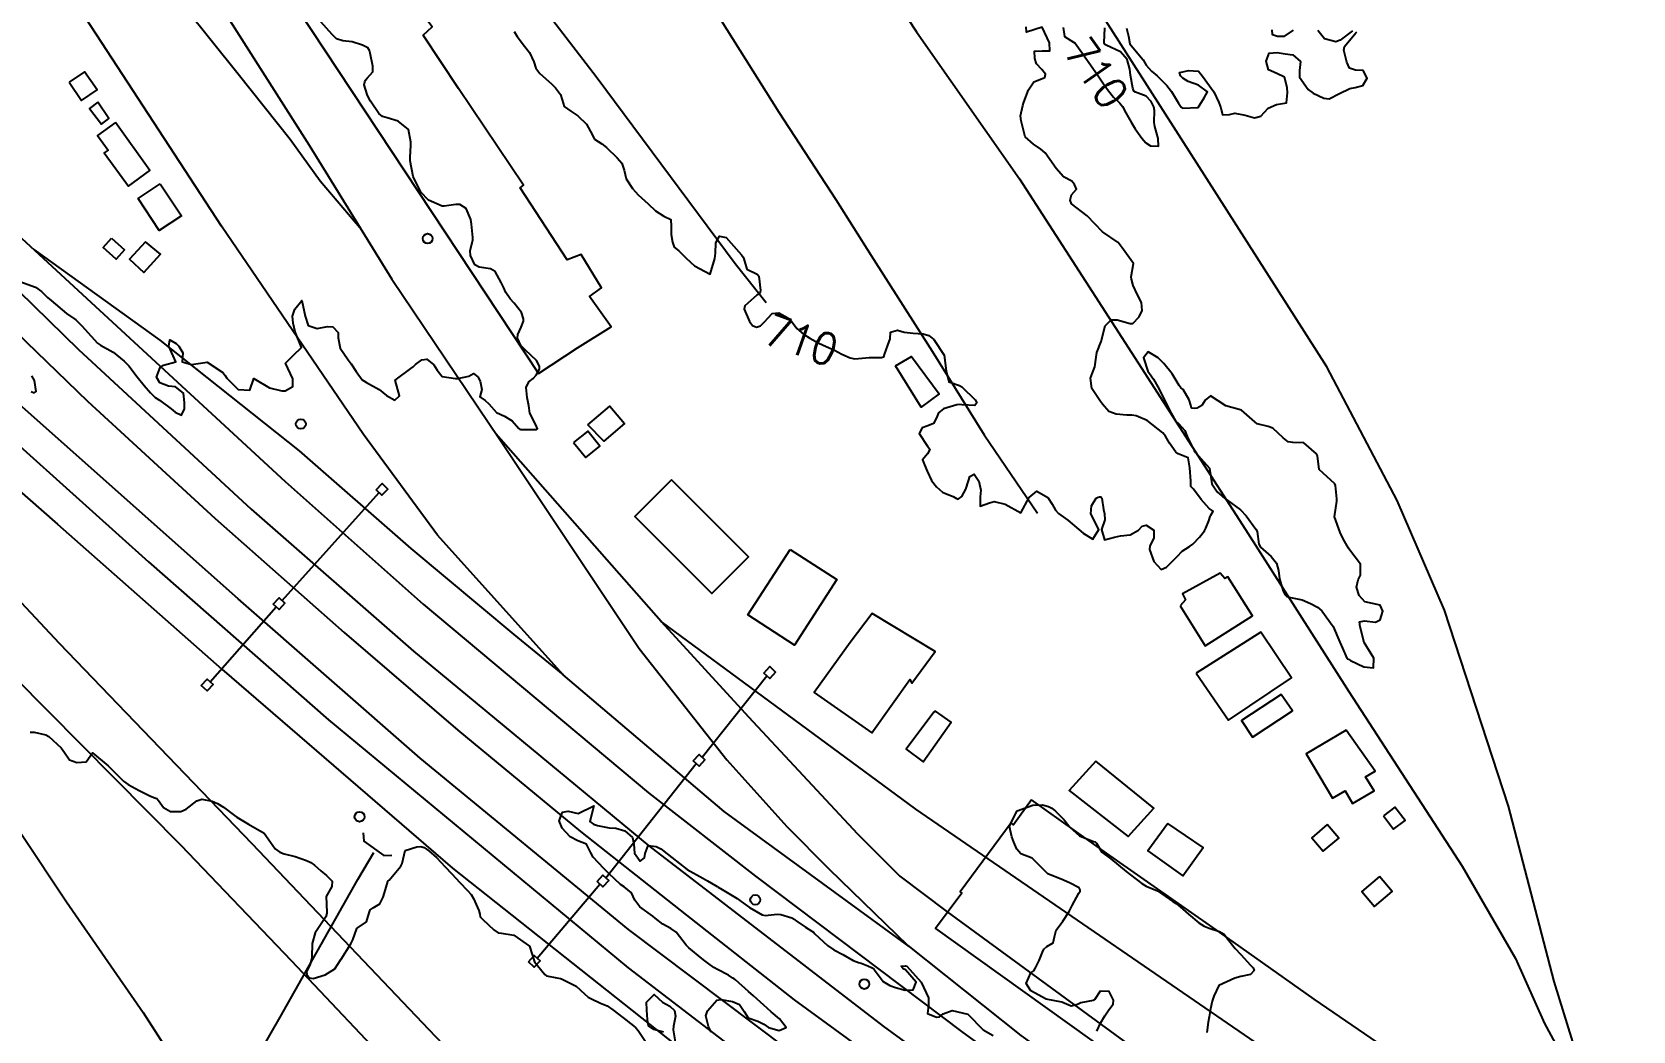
# Model space of a CAD drawing. Header units: metres. Extents: x 307586 to 320046, y 7427249 to 7434250.
# Drawn here: x 308590 to 308794.2, y 7433045.7 to 7433173.2 of the extents above; entities that cross this region are included whole.
import ezdxf
from ezdxf.enums import TextEntityAlignment as Align

# ---------------------------------------------------------------- set-up
doc = ezdxf.new("R2010")
doc.units = ezdxf.units.M
doc.header["$MEASUREMENT"] = 0
for name, color, linetype in [('Cotas', 45, 'Continuous'), ('Curvas de Nivel 1m', 11, 'Continuous'), ('Curvas de Nivel 5m', 15, 'Continuous'), ('Edificações', 30, 'Continuous'), ('Estações', 252, 'Continuous'), ('Hidrografia', 140, 'Continuous'), ('Linha Férrea', 20, 'Continuous'), ('Pontes_Viadutos_Tubos', 190, 'Continuous'), ('Portico', 45, 'Continuous'), ('Postes', 20, 'Continuous')]:
    doc.layers.add(name, color=color, linetype=linetype)
doc.styles.add('Style-STANDARD', font='STANDARD.shx')

msp = doc.modelspace()

# ---------------------------------------------------------------- linework, layer by layer
at = {"layer": 'Curvas de Nivel 1m', "elevation": 711, "flags": 128}
for points in [[(308589.81, 7433083.86), (308590.32, 7433083.84), (308591.81, 7433083.53), (308592.2, 7433083.3), (308593.78, 7433081.87), (308594.19, 7433081.27), (308594.83, 7433080.33), (308595.76, 7433079.98), (308596.95, 7433080.05), (308597.77, 7433081.23), (308599.76, 7433079.56), (308599.93, 7433079.38), (308600.1, 7433079.2), (308601.73, 7433077.62), (308602.31, 7433077.17), (308603.72, 7433076.39), (308605.16, 7433075.69), (308605.71, 7433075.49), (308605.96, 7433075.39), (308606.18, 7433075.13), (308606.8, 7433074.23), (308607.69, 7433073.75), (308609.03, 7433073.75), (308609.69, 7433074.04), (308611.07, 7433075.07), (308611.71, 7433075.31), (308613, 7433075.05), (308613.7, 7433074.76), (308614.45, 7433074.28), (308615.69, 7433073.35), (308615.88, 7433073.21), (308616.17, 7433073.01), (308617.67, 7433072.12), (308619.65, 7433070.97), (308620.48, 7433069.8), (308621.07, 7433068.95), (308621.63, 7433068.53), (308622.21, 7433068.34), (308623.62, 7433067.97), (308625.06, 7433067.46), (308625.61, 7433067.24), (308626.09, 7433066.89), (308626.86, 7433066.14), (308627.59, 7433065.58), (308628.31, 7433064.86), (308628.3, 7433064.14), (308627.56, 7433062.87), (308627.65, 7433060.87), (308627.65, 7433060.75), (308627.53, 7433060.29), (308626.57, 7433058.88), (308626.14, 7433058.26), (308625.78, 7433056.9), (308625.72, 7433055.15), (308625.7, 7433054.9), (308625.46, 7433054.13), (308625.04, 7433053.31), (308625.09, 7433052.9), (308625.44, 7433052.51), (308625.9, 7433052.42), (308627.44, 7433052.87), (308628.65, 7433053.66), (308629.43, 7433054.85), (308629.44, 7433054.87), (308629.46, 7433054.91), (308630.69, 7433056.83), (308630.97, 7433057.35), (308631.49, 7433058.82), (308631.51, 7433058.85), (308632.69, 7433059.64), (308633.03, 7433060.81), (308633.17, 7433061.17), (308633.54, 7433061.44), (308634.41, 7433061.93), (308634.81, 7433062.79), (308635.01, 7433063.35), (308635.42, 7433064.78), (308635.48, 7433064.89), (308635.58, 7433064.98), (308637.08, 7433066.76), (308637.26, 7433067.1), (308637.63, 7433068.75), (308639.13, 7433069.24), (308639.64, 7433069.27), (308640.05, 7433069.13), (308640.65, 7433068.71), (308641.62, 7433067.88), (308642.72, 7433066.69), (308643.59, 7433065.76), (308644.61, 7433064.67), (308645.57, 7433063.63), (308646.06, 7433063.15), (308646.35, 7433062.65), (308647.05, 7433061.12), (308647.18, 7433060.64), (308647.2, 7433060.3), (308647.53, 7433059.93), (308648.93, 7433058.62), (308649.51, 7433058.24), (308649.91, 7433058.2), (308651.5, 7433057.96), (308653.48, 7433056.56), (308654.15, 7433054.55), (308655.45, 7433052.92), (308655.67, 7433052.76), (308656.99, 7433052.52), (308657.44, 7433052.41), (308657.57, 7433052.38), (308659.43, 7433051.45), (308660.53, 7433050.47), (308661, 7433050.05), (308661.41, 7433049.82), (308662.57, 7433049.28), (308663.4, 7433048.92), (308664.11, 7433048.43), (308665.38, 7433047.44), (308666.77, 7433046.4), (308667.08, 7433046.12), (308667.36, 7433045.81), (308668.28, 7433044.38)], [(308676.65, 7433045.57), (308676.33, 7433046.29), (308675.99, 7433047.68), (308676.18, 7433048.29), (308677.41, 7433049.64), (308677.91, 7433049.76), (308679.41, 7433049.51), (308680.28, 7433049.12), (308680.89, 7433048.23), (308681.38, 7433047.39), (308682.63, 7433046.96), (308683.37, 7433046.59), (308683.98, 7433046.19), (308685.36, 7433045.8), (308686.22, 7433046.17), (308685.38, 7433047.27), (308684.32, 7433048.19), (308683.4, 7433049.04), (308682.06, 7433050.21), (308681.42, 7433050.76), (308679.77, 7433052.25), (308679.59, 7433052.39), (308679.45, 7433052.48), (308678.86, 7433052.85), (308677.46, 7433053.56), (308677, 7433053.82), (308676.39, 7433054.29), (308675.86, 7433054.68), (308675.47, 7433054.98), (308673.8, 7433056.32), (308673.49, 7433056.66), (308672.19, 7433058.33), (308671.52, 7433058.79), (308670.52, 7433059.35), (308669.53, 7433060.14), (308669.24, 7433060.37), (308667.55, 7433061.57), (308666.92, 7433062.4), (308666.51, 7433063.34), (308665.58, 7433064.13), (308665.12, 7433064.42), (308663.6, 7433065.8), (308662.97, 7433066.45), (308661.62, 7433067.91), (308661.31, 7433068.46), (308660.75, 7433069.58), (308659.65, 7433070), (308658.7, 7433070.5), (308657.67, 7433071.59), (308657.29, 7433072.52), (308657.69, 7433073.63), (308658.42, 7433073.77), (308659.69, 7433073.49), (308661.7, 7433074.46), (308661.18, 7433072.47), (308661.68, 7433072.13), (308662.17, 7433071.96), (308663.67, 7433071.63), (308664.5, 7433071.6), (308665.67, 7433071.25), (308666.63, 7433070.41), (308666.81, 7433069.57), (308666.88, 7433068.4), (308667.62, 7433067.39), (308668.18, 7433067.83), (308668.25, 7433068.38), (308668.63, 7433069.39), (308669.64, 7433069.26), (308670.24, 7433068.96), (308671.04, 7433068.35), (308671.63, 7433067.85), (308673.6, 7433066.32), (308675.59, 7433065.24), (308676.18, 7433064.88), (308677.2, 7433064.28), (308677.45, 7433064.14), (308677.58, 7433064.08), (308678.05, 7433063.79), (308679.57, 7433062.9), (308679.98, 7433062.65), (308680.5, 7433062.24), (308681.55, 7433061.47), (308683.18, 7433060.56), (308683.54, 7433060.48), (308685.08, 7433060.64), (308685.54, 7433060.58), (308686.94, 7433060.16), (308687.32, 7433059.95), (308687.53, 7433059.76), (308688.69, 7433058.97), (308689.52, 7433058.48), (308689.72, 7433058.33), (308689.91, 7433058.12), (308691.49, 7433056.64), (308692.33, 7433056.09), (308693.48, 7433055.48), (308694.8, 7433054.74), (308695.47, 7433054.46), (308695.78, 7433054.36), (308696.67, 7433054.04), (308697.22, 7433053.8), (308697.46, 7433053.58), (308698.62, 7433052.02), (308699.44, 7433051.52), (308700.17, 7433051.27), (308701.43, 7433050.95), (308702.43, 7433050.97), (308702.81, 7433051.97), (308701.46, 7433053.51), (308701.15, 7433053.67), (308700.91, 7433053.99), (308701.46, 7433054.06), (308701.61, 7433053.98), (308703.44, 7433051.96), (308704.39, 7433049.95), (308704.38, 7433048.98), (308704.25, 7433047.95), (308705.39, 7433047.49), (308705.8, 7433047.52), (308706.25, 7433047.93), (308707.4, 7433048.33), (308709.39, 7433047.89), (308711.36, 7433045.87), (308712.63, 7433045.13)], [(308725.88, 7433045.69), (308726.34, 7433046.72), (308726.87, 7433047.68), (308727.4, 7433048.44), (308727.94, 7433049.13), (308727.97, 7433049.66), (308727.43, 7433050.76), (308726.29, 7433050.82), (308725.56, 7433049.7), (308725.41, 7433049.63), (308723.82, 7433049.31), (308723.41, 7433049.11), (308722.57, 7433048.9), (308721.41, 7433049.42), (308719.41, 7433049.77), (308717.43, 7433050.85), (308716.84, 7433051.8), (308717.46, 7433053.14), (308717.84, 7433053.41), (308718.02, 7433053.78), (308718.52, 7433054.73), (308718.92, 7433055.78), (308719.08, 7433056.18), (308719.49, 7433056.51), (308720.3, 7433056.96), (308720.44, 7433057.76), (308720.67, 7433058.61), (308721.53, 7433059.75), (308722.32, 7433060.97), (308722.7, 7433061.73), (308723.58, 7433063.31), (308723.74, 7433063.56), (308723.73, 7433063.72), (308723.59, 7433063.97), (308722.45, 7433064.59), (308721.59, 7433064.95), (308719.6, 7433065.77), (308717.63, 7433067.79), (308716.17, 7433068.35), (308715.64, 7433068.94), (308715.29, 7433069.82), (308715, 7433070.49), (308714.71, 7433071.83), (308715.02, 7433072.5), (308715.7, 7433073.82), (308717.71, 7433074.53), (308718.91, 7433074.58), (308719.71, 7433074.37), (308720.1, 7433074.16), (308720.57, 7433073.76), (308721.15, 7433073.2), (308721.69, 7433072.65), (308722.43, 7433071.73), (308723.67, 7433070.63), (308725.43, 7433069.92), (308725.66, 7433069.84), (308725.83, 7433069.7), (308726.51, 7433068.56), (308727.63, 7433067.67), (308729.61, 7433066.07), (308730.16, 7433065.64), (308731.59, 7433064.56), (308732.17, 7433064.2), (308733.58, 7433063.6), (308735.57, 7433062.26), (308735.99, 7433061.99), (308736.48, 7433061.57), (308737.55, 7433060.62), (308738.89, 7433059.54), (308739.53, 7433059.11), (308740.2, 7433058.85), (308741.52, 7433058.4), (308742.1, 7433058.09), (308742.54, 7433057.49), (308743.49, 7433056.25), (308744.23, 7433055.47), (308745.47, 7433054.13), (308745.81, 7433053.8), (308745.93, 7433053.45), (308745.46, 7433052.94), (308744.24, 7433052.68), (308743.45, 7433052.47), (308741.44, 7433051.51), (308740.79, 7433050.15), (308740.59, 7433049.52), (308740.37, 7433048.56), (308740.17, 7433047.52), (308740.06, 7433046.84), (308739.9, 7433045.52)], [(308670.59, 7433045.58), (308669.36, 7433045.92), (308668.67, 7433046.38), (308668.55, 7433047.2), (308668.45, 7433048.38), (308668.4, 7433049.39), (308669.41, 7433050.37), (308670.46, 7433049.41), (308671.4, 7433048.88), (308672, 7433048.33), (308672.1, 7433047.62), (308671.88, 7433046.33), (308671.83, 7433045.86), (308672.09, 7433044.33)]]:
    msp.add_lwpolyline(points, dxfattribs=at)
at = {"layer": 'Curvas de Nivel 5m', "elevation": 710, "flags": 128}
for points in [[(308588.49, 7433141.35), (308590.49, 7433140.63), (308591.25, 7433140.09), (308592.03, 7433139.31), (308592.47, 7433138.93), (308594.44, 7433137.28), (308595.61, 7433136.44), (308596.43, 7433135.65), (308596.79, 7433135.25), (308598.41, 7433133.5), (308598.78, 7433133.23), (308600.39, 7433132.32), (308601.78, 7433131.19), (308602.09, 7433130.9), (308602.37, 7433130.59), (308603.47, 7433129.17), (308604.34, 7433128.1), (308605.15, 7433127.15), (308605.74, 7433126.57), (308606.31, 7433126.19), (308607.78, 7433125.12), (308608.3, 7433124.69), (308609.1, 7433124.3), (308609.48, 7433125.1), (308609.48, 7433125.93), (308609.35, 7433127.1), (308608.33, 7433127.91), (308607.47, 7433127.98), (308606.34, 7433128.44), (308605.93, 7433129.14), (308606.37, 7433130.39), (308606.8, 7433130.69), (308608.37, 7433131.11), (308607.5, 7433133.12), (308607.64, 7433133.89), (308608.41, 7433133.43), (308608.76, 7433133.11), (308609.26, 7433132.24), (308609.2, 7433131.1), (308610.37, 7433130.75), (308612.37, 7433131.06), (308614.36, 7433129.73), (308614.68, 7433129.36), (308614.89, 7433129.03), (308616.33, 7433127.58), (308617.83, 7433127.5), (308618.35, 7433128.99), (308620.34, 7433127.79), (308621.9, 7433127.38), (308622.33, 7433127.39), (308623.3, 7433127.97), (308623.29, 7433128.93), (308622.37, 7433130.94), (308623.39, 7433131.93), (308624.4, 7433132.92), (308623.59, 7433134.93), (308623.33, 7433136.03), (308623.28, 7433136.93), (308623.56, 7433137.83), (308624.47, 7433138.92), (308624.89, 7433136.91), (308625.27, 7433135.74), (308626.43, 7433135.36), (308627.71, 7433135.6), (308628.43, 7433135.57), (308629.11, 7433134.86), (308629.11, 7433134.17), (308629.33, 7433132.86), (308630.38, 7433131.35), (308630.76, 7433130.84), (308631.39, 7433129.86), (308632.17, 7433128.82), (308632.35, 7433128.66), (308632.71, 7433128.45), (308634.33, 7433127.55), (308635.26, 7433126.79), (308636.32, 7433126.21), (308636.9, 7433126.77), (308636.35, 7433128.78), (308638.37, 7433130.25), (308638.64, 7433130.48), (308638.94, 7433130.74), (308639.78, 7433131.34), (308640.38, 7433131.42), (308641.28, 7433130.72), (308641.7, 7433130.04), (308642.36, 7433129.24), (308644.04, 7433128.99), (308644.36, 7433128.98), (308645.74, 7433129.29), (308646.36, 7433129.61), (308646.89, 7433129.18), (308647.21, 7433128.65), (308647.42, 7433127.56), (308647.14, 7433126.65), (308647.84, 7433126.16), (308648.31, 7433125.73), (308649.3, 7433124.62), (308650.3, 7433124.15), (308651.29, 7433123.59), (308652.12, 7433122.58), (308652.28, 7433122.5), (308652.38, 7433122.48), (308654.28, 7433122.46), (308654.37, 7433122.47), (308654.52, 7433122.56), (308654.29, 7433123.05), (308653.55, 7433124.57), (308653.4, 7433125.48), (308653.19, 7433126.57), (308653.08, 7433127.84), (308653.43, 7433128.57), (308653.95, 7433128.97), (308654.36, 7433129.39), (308654.76, 7433130.17), (308654.79, 7433130.56), (308654.38, 7433131.25), (308652.97, 7433132.57), (308652.41, 7433133.19), (308651.95, 7433134.12), (308652.02, 7433134.59), (308652.43, 7433135.51), (308652.74, 7433136.28), (308652.72, 7433136.58), (308652.46, 7433137.39), (308651.55, 7433138.59), (308651.02, 7433139.14), (308650.49, 7433139.94), (308650.16, 7433140.61), (308649.9, 7433141.22), (308649.11, 7433142.62), (308648.53, 7433142.97), (308647.06, 7433143.18), (308646.53, 7433143.49), (308645.96, 7433144.67), (308645.94, 7433145.27), (308646.25, 7433146.66), (308646.26, 7433146.97), (308646.08, 7433148.67), (308646, 7433149.27), (308645.42, 7433150.67), (308644.62, 7433151.16), (308644.11, 7433151.19), (308642.62, 7433150.95), (308642.34, 7433150.98), (308640.63, 7433151.74), (308639.63, 7433152.74), (308638.66, 7433154.75), (308638.28, 7433156.75), (308638.28, 7433157.16), (308638.35, 7433158.75), (308638.36, 7433159.11), (308638.08, 7433160.76), (308636.75, 7433161.81), (308635.32, 7433162.22), (308634.76, 7433162.4), (308634.28, 7433162.8), (308633.22, 7433164.37), (308632.97, 7433164.82), (308632.79, 7433165.22), (308632.42, 7433166.45), (308632.5, 7433166.82), (308632.59, 7433167.04), (308632.81, 7433167.29), (308633.52, 7433168.12), (308633.52, 7433168.81), (308633.18, 7433170.49), (308633.1, 7433170.82), (308632.86, 7433171.17), (308632.19, 7433171.5), (308630.87, 7433171.91), (308629.68, 7433172.05), (308628.87, 7433172.31), (308628.31, 7433172.88), (308626.9, 7433174.49)], [(308651.55, 7433173.26), (308651.92, 7433172.59), (308652.87, 7433171.39), (308653.51, 7433170.57), (308654.05, 7433169.36), (308654.32, 7433168.57), (308654.82, 7433167.9), (308656.3, 7433166.55), (308656.8, 7433166.06), (308657.45, 7433165.19), (308657.65, 7433164.53), (308657.93, 7433163.68), (308658.77, 7433163.08), (308659.66, 7433162.5), (308660.75, 7433161.42), (308661.26, 7433160.48), (308661.77, 7433159.52), (308662.72, 7433158.9), (308663.33, 7433158.45), (308664.69, 7433157.11), (308665.27, 7433156.43), (308665.55, 7433155.56), (308665.83, 7433154.43), (308666.65, 7433153.21), (308667.02, 7433152.79), (308667.34, 7433152.41), (308668.63, 7433151.24), (308669.57, 7433150.38), (308670.61, 7433149.68), (308671.51, 7433149.27), (308671.55, 7433148.36), (308671.58, 7433147.35), (308671.74, 7433146.35), (308671.95, 7433145.74), (308672.55, 7433145.25), (308673.47, 7433144.33), (308674.53, 7433143.35), (308676.52, 7433142.3), (308677.12, 7433144.29), (308677.22, 7433144.96), (308677.28, 7433146.29), (308677.72, 7433147.14), (308678.57, 7433146.95), (308679.22, 7433146.26), (308680.55, 7433144.74), (308680.76, 7433144.47), (308680.82, 7433144.25), (308681.21, 7433142.92), (308682.52, 7433142.28), (308682.6, 7433142.22), (308682.73, 7433142.01), (308682.95, 7433140.22), (308682.88, 7433139.82), (308682.49, 7433139.62), (308680.97, 7433138.24), (308680.87, 7433137.84), (308681.54, 7433136.23), (308681.93, 7433135.72), (308682.44, 7433135.52), (308682.94, 7433135.71), (308683.49, 7433136.21), (308683.95, 7433136.71), (308684.46, 7433137.28), (308685.28, 7433137.37), (308686.45, 7433136.73), (308687.02, 7433136.17), (308687.61, 7433135.34), (308688.43, 7433134.63), (308689.24, 7433134.14), (308690.42, 7433133.47), (308691.35, 7433133.05), (308692.41, 7433132.58), (308693.32, 7433132.09), (308694.4, 7433131.59), (308694.99, 7433131.48), (308696.4, 7433131.61), (308696.8, 7433131.65), (308698.4, 7433131.66), (308698.7, 7433131.72), (308698.78, 7433132.03), (308699.21, 7433133.22), (308699.49, 7433134.02), (308699.56, 7433134.89), (308700.43, 7433135.12), (308701.3, 7433134.87), (308702.43, 7433134.74), (308703.73, 7433134.67), (308704.43, 7433134.47), (308705.08, 7433133.95), (308706.4, 7433131.94), (308706.66, 7433129.94), (308706.97, 7433128.55), (308708.35, 7433128.08), (308708.62, 7433127.91), (308710.33, 7433126.27), (308710.55, 7433125.89), (308710.32, 7433125.51), (308708.62, 7433125.61), (308708.32, 7433125.64), (308708.02, 7433125.61), (308706.31, 7433125.1), (308705.68, 7433124.58), (308705.41, 7433123.95), (308705.01, 7433123.24), (308704.29, 7433122.92), (308703.59, 7433122.66), (308703.19, 7433121.97), (308704.26, 7433120.36), (308704.55, 7433119.96), (308704.48, 7433119.73), (308704.25, 7433119.35), (308703.63, 7433118.58), (308703.89, 7433117.96), (308704.22, 7433117.16), (308704.76, 7433115.95), (308705.39, 7433115.15), (308706.19, 7433114.47), (308706.54, 7433114.29), (308707.54, 7433113.92), (308707.94, 7433113.67), (308708.18, 7433113.58), (308708.66, 7433113.91), (308709.13, 7433114.84), (308709.48, 7433115.9), (308709.65, 7433116.46), (308710.22, 7433116.76), (308710.82, 7433115.88), (308711.05, 7433114.73), (308710.97, 7433113.88), (308710.97, 7433112.68), (308712.18, 7433113.13), (308712.76, 7433113.27), (308714.17, 7433112.94), (308716.16, 7433111.82), (308717.24, 7433113.8), (308718.19, 7433114.59), (308719.6, 7433113.78), (308720.17, 7433112.94), (308720.58, 7433112.18), (308720.98, 7433111.76), (308722.15, 7433110.91), (308723.58, 7433109.73), (308724.13, 7433109.24), (308725.34, 7433108.49), (308726.13, 7433109.7), (308725.08, 7433111.71), (308725.17, 7433112.71), (308725.78, 7433113.7), (308726.05, 7433113.83), (308726.18, 7433113.86), (308726.36, 7433113.88), (308726.48, 7433113.7), (308726.72, 7433112.25), (308726.84, 7433111.69), (308726.88, 7433110.96), (308726.47, 7433109.69), (308726.82, 7433108.39), (308728.12, 7433108.74), (308728.9, 7433108.89), (308730.13, 7433109.03), (308731.18, 7433109.63), (308731.64, 7433110.13), (308732.14, 7433110.27), (308733.11, 7433109.61), (308733.12, 7433108.61), (308732.61, 7433107.61), (308732.58, 7433107.14), (308733.11, 7433105.61), (308734.07, 7433104.59), (308734.76, 7433104.91), (308735.43, 7433105.59), (308735.76, 7433105.91), (308736.09, 7433106.28), (308736.74, 7433106.94), (308737.68, 7433107.56), (308738.12, 7433107.84), (308738.95, 7433108.72), (308739.6, 7433109.54), (308739.78, 7433109.89), (308740.15, 7433110.83), (308740.33, 7433111.36), (308740.42, 7433111.53), (308740.71, 7433112.06), (308740.17, 7433112.37), (308739.16, 7433113.54), (308738.2, 7433114.84), (308737.83, 7433115.19), (308737.87, 7433115.55), (308737.87, 7433115.89), (308737.72, 7433117.56), (308737.52, 7433118.84), (308736.25, 7433119.37), (308735.92, 7433119.58), (308735.13, 7433120.73), (308734.64, 7433121.6), (308734.29, 7433122.05), (308732.3, 7433123.62), (308730.89, 7433124.23), (308730.31, 7433124.29), (308729.67, 7433124.29), (308728.31, 7433124.42), (308727.4, 7433124.77), (308726.58, 7433125.7), (308726.33, 7433126.02), (308725.23, 7433127.71), (308725.06, 7433129.02), (308725.32, 7433129.71), (308725.62, 7433130.47), (308725.77, 7433131.71), (308725.84, 7433132.28), (308726.42, 7433133.7), (308726.92, 7433135.69), (308727.67, 7433136.47), (308728.45, 7433136.46), (308730.13, 7433135.97), (308730.45, 7433136), (308731.26, 7433136.84), (308731.64, 7433137.63), (308731.54, 7433138.69), (308731.03, 7433139.64), (308730.51, 7433140.82), (308730.28, 7433141.65), (308730.24, 7433141.94), (308730.54, 7433143.65), (308729.1, 7433145.66), (308728.57, 7433146.34), (308726.59, 7433147.7), (308724.61, 7433149.72), (308722.64, 7433151.24), (308722.44, 7433151.74), (308722.65, 7433152.39), (308723.27, 7433153.12), (308723.01, 7433153.74), (308722.67, 7433154.13), (308721.61, 7433154.69), (308720.68, 7433155.77), (308719.25, 7433157.78), (308718.72, 7433158.24), (308717.8, 7433158.88), (308716.73, 7433159.82), (308716.19, 7433161.83), (308716.13, 7433162.47), (308716.41, 7433163.82), (308716.5, 7433164.11), (308716.79, 7433164.91), (308717.14, 7433165.81), (308717.81, 7433166.82), (308718.82, 7433167.22), (308719.23, 7433167.38), (308719.32, 7433167.79), (308718.84, 7433168.39), (308718.15, 7433169.1), (308717.95, 7433169.8), (308717.93, 7433170.74), (308718.87, 7433170.79), (308719.87, 7433170.78), (308719.81, 7433171.78), (308718.9, 7433173.79), (308716.9, 7433173.15), (308716.83, 7433173.82)], [(308721.57, 7433173.76), (308721.73, 7433172.59), (308722.88, 7433171.9), (308723.11, 7433171.74), (308723.73, 7433170.87), (308724.54, 7433169.72), (308724.85, 7433169.31), (308725.93, 7433167.71), (308726.81, 7433166.43), (308727.36, 7433165.69), (308727.98, 7433164.87), (308728.79, 7433164.09), (308729.14, 7433163.67), (308729.55, 7433162.88), (308730.22, 7433161.66), (308730.75, 7433160.81), (308731.59, 7433159.64), (308732.13, 7433159.03), (308732.72, 7433158.66), (308733.71, 7433158.63), (308733.7, 7433159.61), (308733.24, 7433161.13), (308733.18, 7433161.62), (308733.22, 7433163.17), (308733.11, 7433163.62), (308732.79, 7433164.32), (308732.16, 7433164.99), (308730.8, 7433165.5), (308730.59, 7433165.65), (308730.44, 7433166.02), (308730.16, 7433167.66), (308730.06, 7433168.44), (308729.71, 7433169.66), (308728.87, 7433170.67), (308727.07, 7433171.5), (308726.88, 7433171.6), (308726.79, 7433171.7), (308726.78, 7433171.81), (308726.9, 7433173.7)], [(308729.63, 7433173.66), (308729.92, 7433172.63), (308730.06, 7433171.66), (308730.87, 7433170.7), (308731.79, 7433169.64), (308732.17, 7433168.95), (308732.84, 7433168.19), (308733.54, 7433167.61), (308734.81, 7433166.34), (308735.38, 7433165.59), (308736.29, 7433164.09), (308736.61, 7433163.58), (308736.78, 7433163.47), (308738.78, 7433163.55), (308739.55, 7433164.79), (308739.97, 7433165.54), (308738.82, 7433166.39), (308737.52, 7433166.87), (308736.83, 7433167.31), (308736.54, 7433167.58), (308736.42, 7433168), (308736.84, 7433168.12), (308737.57, 7433168.29), (308738.84, 7433168.18), (308739.33, 7433167.55), (308740.8, 7433165.53), (308741.44, 7433164.17), (308741.67, 7433163.52), (308741.88, 7433162.62), (308742.77, 7433162.67), (308743.46, 7433162.81), (308744.77, 7433162.58), (308745.99, 7433162.24), (308746.77, 7433162.46), (308747.7, 7433163.45), (308748.79, 7433163.93), (308750.07, 7433164.14), (308750.18, 7433165.42), (308750.15, 7433166.08), (308749.8, 7433167.42), (308748.84, 7433167.89), (308747.76, 7433168.36), (308747.46, 7433169.45), (308747.85, 7433170.47), (308748.87, 7433170.57), (308749.87, 7433170.41), (308750.87, 7433170.28), (308751.85, 7433169.4), (308751.73, 7433168.29), (308751.7, 7433167.4), (308752.81, 7433165.85), (308753.47, 7433165.37), (308754.8, 7433164.73), (308755.51, 7433164.64), (308756.8, 7433165.34), (308758.14, 7433165.99), (308758.82, 7433166.12), (308759.78, 7433166.34), (308760.33, 7433167.3), (308759.83, 7433168.29), (308758.84, 7433168.32), (308758.08, 7433168.55), (308757.75, 7433169.33), (308757.36, 7433170.85), (308757.44, 7433171.33), (308758.9, 7433173.08), (308759.02, 7433173.19)], [(308750.9, 7433173.41), (308749.72, 7433172.6), (308748.89, 7433172.6), (308748.28, 7433172.82), (308748.23, 7433173.44)], [(308758.46, 7433173.32), (308756.89, 7433172.14), (308756.33, 7433171.91), (308754.89, 7433172.32), (308754.07, 7433173.37)], [(308589.94, 7433127.33), (308590.32, 7433127.16), (308590.57, 7433127.33), (308590.34, 7433128.71), (308590, 7433129.33)]]:
    msp.add_lwpolyline(points, dxfattribs=at)
msp.add_lwpolyline([(308756.3, 7433115.34), (308756.21, 7433115.55), (308754.23, 7433117.36), (308754, 7433119.11), (308753.89, 7433119.37), (308752.27, 7433120.76), (308750.86, 7433120.82), (308750.28, 7433120.91), (308749.64, 7433121.42), (308748.29, 7433122.63), (308747.73, 7433122.87), (308746.3, 7433123.21), (308746.01, 7433123.46), (308744.32, 7433124.95), (308742.32, 7433125.5), (308740.34, 7433126.78), (308739.67, 7433126.2), (308739.25, 7433125.54), (308738.66, 7433125.21), (308738.32, 7433125.15), (308737.94, 7433125.17), (308737.84, 7433125.56), (308737.62, 7433126.27), (308736.89, 7433127.57), (308736.57, 7433127.79), (308736.36, 7433128.08), (308735.47, 7433129.59), (308734.39, 7433130.87), (308733.69, 7433131.61), (308732.41, 7433132.37), (308731.8, 7433131.63), (308732.38, 7433129.91), (308732.58, 7433129.62), (308733.07, 7433128.91), (308733.81, 7433127.61), (308734.34, 7433126.56), (308734.83, 7433125.59), (308735.36, 7433124.54), (308735.89, 7433123.58), (308736.3, 7433123.2), (308737.08, 7433122.35), (308737.4, 7433121.56), (308738.26, 7433119.8), (308738.43, 7433119.55), (308740.23, 7433117.53), (308740.52, 7433115.53), (308741.19, 7433114.51), (308742.18, 7433113.68), (308742.43, 7433113.5), (308744.17, 7433112.22), (308744.9, 7433111.47), (308746.14, 7433109.76), (308746.29, 7433109.46), (308746.51, 7433107.85), (308746.75, 7433107.45), (308748.1, 7433106.27), (308748.78, 7433105.42), (308749.02, 7433104.48), (308749.17, 7433103.42), (308749.63, 7433101.83), (308749.83, 7433101.41), (308750.04, 7433101.2), (308750.36, 7433101.08), (308752.03, 7433100.72), (308753.13, 7433100.27), (308754.02, 7433099.81), (308754.57, 7433099.35), (308755.99, 7433097.34), (308756.86, 7433095.33), (308757.2, 7433094.56), (308757.74, 7433093.31), (308757.85, 7433093.22), (308757.94, 7433093.17), (308758.23, 7433093.01), (308759.93, 7433092.19), (308761.14, 7433092.07), (308761.19, 7433093.28), (308759.96, 7433095.29), (308759.46, 7433097.3), (308759.37, 7433097.92), (308760, 7433098.05), (308761.39, 7433097.88), (308762, 7433098.2), (308762.32, 7433099.27), (308762.02, 7433100.06), (308761.03, 7433100.28), (308760.03, 7433100.46), (308759.31, 7433101.3), (308758.99, 7433102.36), (308759.18, 7433103.3), (308759.49, 7433103.88), (308759.49, 7433105.3), (308758.11, 7433107.08), (308757.94, 7433107.31), (308757.3, 7433108.5), (308756.9, 7433109.33), (308756.16, 7433111.34), (308756.49, 7433113.34), (308756.49, 7433113.64)], close=True, dxfattribs=at)
at = {"layer": 'Edificações'}
for points in [[(308610.35, 7433196.67), (308654.65, 7433129.6), (308659.61, 7433132.9), (308663.93, 7433135.55), (308661.14, 7433139.45), (308662.7, 7433140.56), (308660.07, 7433144.79), (308658.29, 7433144.12), (308652.29, 7433153.29), (308652.73, 7433153.65), (308644.43, 7433165.97), (308639.92, 7433172.76), (308641.06, 7433173.82), (308637.16, 7433178.98), (308635.57, 7433178.45), (308630.82, 7433185.08), (308623.2, 7433197.67), (308624.37, 7433198.38), (308621.25, 7433204.05)], [(308594.76, 7433166.77), (308596.35, 7433164.44), (308598.34, 7433165.79), (308596.74, 7433168.12)], [(308598.42, 7433164.23), (308597.37, 7433163.43), (308598.89, 7433161.44), (308599.82, 7433162.15)], [(308600.68, 7433161.65), (308598.38, 7433159.96), (308599.74, 7433158.11), (308599.25, 7433157.75), (308602.36, 7433153.52), (308605.08, 7433155.53)], [(308606.4, 7433153.81), (308609.12, 7433149.71), (308606.28, 7433147.84), (308603.57, 7433151.94)], [(308600.2, 7433146.87), (308601.83, 7433145.4), (308600.77, 7433144.22), (308599.13, 7433145.69)], [(308604.52, 7433146.39), (308602.49, 7433144.18), (308604.32, 7433142.5), (308606.45, 7433144.82)], [(308700.18, 7433130.57), (308702.21, 7433131.77), (308705.76, 7433127.03), (308703.47, 7433125.32)], [(308660.93, 7433123.07), (308663.74, 7433125.46), (308665.63, 7433123.23), (308662.97, 7433120.97)], [(308659.12, 7433120.82), (308660.67, 7433118.88), (308662.47, 7433120.32), (308660.92, 7433122.26)], [(308671.62, 7433116.06), (308666.93, 7433111.37), (308676.74, 7433101.55), (308681.44, 7433106.24)], [(308686.73, 7433107.15), (308692.68, 7433103.31), (308687.3, 7433094.97), (308681.35, 7433098.81)], [(308736.47, 7433099.96), (308739.69, 7433094.88), (308745.72, 7433098.7), (308742.55, 7433103.69), (308742.18, 7433103.45), (308741.59, 7433104.15), (308736.77, 7433101.51), (308737.19, 7433100.73)], [(308694.4, 7433095.29), (308689.81, 7433088.92), (308697.18, 7433083.75), (308702.01, 7433090.57), (308702.25, 7433090.09), (308705.24, 7433094.15), (308697.21, 7433099), (308694.4, 7433095.29)], [(308738.55, 7433091.36), (308742.67, 7433085.4), (308750.68, 7433090.78), (308746.78, 7433096.59), (308738.55, 7433091.36)], [(308749.37, 7433088.66), (308744.3, 7433085.32), (308745.7, 7433083.2), (308750.83, 7433086.58)], [(308705.06, 7433086.42), (308701.55, 7433081.68), (308703.72, 7433080.08), (308707.28, 7433085.14), (308705.3, 7433086.53)], [(308757.65, 7433084.1), (308752.57, 7433081.09), (308755.94, 7433075.41), (308757.52, 7433076.35), (308758.48, 7433074.73), (308761.23, 7433076.36), (308760.15, 7433078.17), (308761.36, 7433078.89)], [(308725.75, 7433080.14), (308722.33, 7433076.41), (308729.84, 7433070.53), (308733.14, 7433074.14)], [(308762.43, 7433073.18), (308763.72, 7433071.49), (308765.17, 7433072.6), (308763.89, 7433074.29)], [(308734.9, 7433072.22), (308732.38, 7433068.71), (308736.83, 7433065.51), (308739.43, 7433069.12)], [(308755.25, 7433072.06), (308753.27, 7433070.37), (308754.74, 7433068.65), (308756.72, 7433070.33)], [(308761.92, 7433065.44), (308759.66, 7433063.53), (308761.27, 7433061.61), (308763.54, 7433063.53)]]:
    msp.add_lwpolyline(points, close=True, dxfattribs=at)
at = {"layer": 'Estações'}
msp.add_lwpolyline([(308717.53, 7433075.21), (308715.24, 7433072.05), (308714.93, 7433072.27), (308708.42, 7433063.48), (308708.64, 7433063.32), (308705.28, 7433058.79), (308730.64, 7433040.65), (308730.96, 7433041), (308731.56, 7433040.61), (308731.19, 7433040.04), (308735.42, 7433037.05), (308738.46, 7433041.29), (308739.11, 7433042.21), (308759.36, 7433027.89), (308765.48, 7433036.85), (308765.08, 7433037.12), (308767.32, 7433040.39), (308753.6, 7433049.77), (308741.5, 7433058.32), (308727.1, 7433068.4)], close=True, dxfattribs=at)
at = {"layer": 'Hidrografia'}
msp.add_lwpolyline([(308603.38, 7433016.42), (308610.5, 7433028.03), (308621.7, 7433047.48), (308631.61, 7433065.06), (308633.65, 7433068.51)], dxfattribs=at)
at = {"layer": 'Linha Férrea'}
for points in [[(308389.34, 7433539.05), (308398.39, 7433530.39), (308413.58, 7433516.66), (308434.74, 7433496.89), (308454.19, 7433475.59), (308464.1, 7433462.7), (308473.12, 7433448.44), (308482.42, 7433433.87), (308491.49, 7433419.43), (308496.61, 7433410.9), (308507.77, 7433393.1), (308518.88, 7433375.5), (308528.01, 7433361.2), (308538.41, 7433344.67), (308550.68, 7433325.31), (308563.01, 7433305.6), (308575.23, 7433286.4), (308591.67, 7433260.78), (308613.83, 7433227.88), (308632.81, 7433205.53), (308661.98, 7433167.5), (308679.74, 7433143.66), (308683.69, 7433138.65)], [(308701.91, 7433056.52), (308678.32, 7433073.75), (308657.77, 7433091.16), (308641.76, 7433109), (308632.32, 7433121.81), (308614.21, 7433148.43), (308592.95, 7433181.04), (308569.95, 7433217.26), (308546.64, 7433252.62), (308532.31, 7433275.78), (308512.7, 7433306.9), (308496.24, 7433333.44), (308482.61, 7433358.16), (308470.8, 7433379.34), (308459.14, 7433400.91), (308445.67, 7433424.3), (308431.42, 7433450.51), (308421.5, 7433469.97), (308413.86, 7433485.89), (308409.72, 7433494.59)], [(308457.84, 7433421.19), (308462.31, 7433410.21), (308470.63, 7433394.31), (308482.14, 7433372), (308493.42, 7433351.85), (308510.29, 7433324.98), (308522.68, 7433305.54), (308535.18, 7433286.23), (308541.63, 7433275.77), (308547.97, 7433265.78), (308560.6, 7433245.79), (308584.31, 7433211.19), (308588.85, 7433202.91), (308596.65, 7433192.41), (308606.19, 7433180.58), (308616.33, 7433167.84), (308622.97, 7433159.53), (308626.79, 7433154.19), (308631.87, 7433148.25)], [(308819.72, 7432979.16), (308814.39, 7432986.47), (308807.84, 7432995.75), (308802.29, 7433006.06), (308794.16, 7433022.96), (308787.12, 7433042.56), (308784.19, 7433052.04), (308778.37, 7433074.41), (308770.21, 7433099.43), (308764.18, 7433113.43), (308755.21, 7433130.46), (308738.61, 7433156.44), (308720.68, 7433184.55), (308705.04, 7433209.21), (308693.89, 7433226.66), (308680.44, 7433245.97), (308663.53, 7433272.82), (308646.29, 7433299.98), (308634.12, 7433319.25), (308621.79, 7433339.37), (308604.66, 7433364.72), (308591.63, 7433385.64), (308577.54, 7433406.04)], [(308581.25, 7433362.55), (308592.77, 7433344.61), (308602.52, 7433329.38), (308614.55, 7433311.68), (308625.82, 7433293.79), (308637.03, 7433276.08), (308650.27, 7433255.21), (308660.97, 7433238.65), (308677.01, 7433213.44), (308693.25, 7433187.85), (308702.86, 7433173.21), (308715.98, 7433154.43), (308731.13, 7433130.99), (308744.82, 7433109.73), (308758, 7433089.04), (308772.46, 7433066.76), (308779.27, 7433054.97), (308782.96, 7433046.69), (308785.7, 7433041.67), (308790.64, 7433032.76)], [(308584.28, 7433320.59), (308590.83, 7433310.36), (308597.52, 7433300.05), (308605.51, 7433286.97), (308614.26, 7433273.28), (308620.87, 7433262.74), (308630.23, 7433247.91), (308640.53, 7433233.71), (308650.04, 7433218.46), (308659.25, 7433204.05), (308669.4, 7433188.26), (308676.06, 7433177.66), (308685.3, 7433162.94), (308692.57, 7433151.83), (308697.09, 7433144.68), (308704.85, 7433132.47), (308711.51, 7433121.78), (308718.3, 7433111.81)], [(308580.54, 7433228.38), (308597.13, 7433203.6), (308613.17, 7433177.98), (308625.39, 7433158.76), (308635.94, 7433141.66), (308649.61, 7433121.33), (308667.48, 7433094.54), (308678.68, 7433080.31), (308686.3, 7433071.81), (308691.72, 7433066.38), (308701.76, 7433056.64), (308716.18, 7433045.13), (308739.72, 7433028.21), (308769.14, 7433007.57), (308790.19, 7432991.89), (308812.75, 7432975.87), (308832.86, 7432961.68), (308854.59, 7432946.27), (308883.61, 7432924.82), (308892.34, 7432917.33), (308902.72, 7432907.09)], [(308493.57, 7433216.11), (308507.48, 7433195.51), (308522.11, 7433176.83), (308535, 7433162.76), (308554.92, 7433144.04), (308593.3, 7433110.38), (308614.27, 7433091.91), (308643.66, 7433066.49), (308677.66, 7433039.6), (308711.86, 7433014.37), (308750.93, 7432986.17), (308808.81, 7432945.34), (308831.71, 7432932.53), (308852.6, 7432920.82), (308870.65, 7432910.83)], [(308516.95, 7433189.72), (308529.1, 7433175.41), (308552.35, 7433153.15), (308578.36, 7433129.42), (308604.88, 7433105.6), (308627.85, 7433085.41), (308666.08, 7433053.8), (308693.59, 7433032.69), (308717.97, 7433014.99), (308753.65, 7432989.4), (308786.49, 7432966.02), (308815.79, 7432945.46), (308839.34, 7432928.25)], [(308573.08, 7433155.02), (308595.96, 7433132.69), (308617.99, 7433112.31), (308638.72, 7433094.19), (308668.7, 7433069.33), (308698.62, 7433046.36), (308726.7, 7433025.81), (308751.24, 7433008.01), (308777.21, 7432989.46), (308806.14, 7432968.98), (308835, 7432948.21), (308861.61, 7432929.31), (308881.64, 7432914.9), (308901.61, 7432900.74)], [(308586.52, 7433148.87), (308622.32, 7433115.83), (308639.94, 7433100.17), (308668.68, 7433076.11), (308682.34, 7433065.47), (308708.76, 7433045.52), (308738.7, 7433023.85), (308770.94, 7433000.83), (308802.82, 7432977.94), (308829.16, 7432959.16), (308862.2, 7432935.84), (308887.82, 7432917.71), (308910.56, 7432901.51), (308930.65, 7432887.18), (308961.31, 7432865.16), (308995.57, 7432840.61), (309030.19, 7432815.49), (309070.5, 7432786.55), (309100.29, 7432765.61), (309116.92, 7432752.79)], [(308590.26, 7433145.42), (308606.34, 7433133.85), (308624.11, 7433119.76), (308638.37, 7433107.28), (308651.49, 7433096.32), (308657.77, 7433091.16)], [(308580.14, 7433142.44), (308597.13, 7433126.09), (308613.4, 7433111.12), (308629.84, 7433096.57), (308644.34, 7433084.09), (308660.01, 7433071.18), (308673.51, 7433060.51), (308687.25, 7433049.71), (308704.41, 7433037.18), (308720.89, 7433024.92), (308739.78, 7433011.07), (308763.84, 7432994.11), (308828.97, 7432947.45), (308846.35, 7432935.14), (308862.3, 7432923.73), (308880, 7432911.15), (308897.69, 7432898.44)], [(309086.23, 7432763.82), (309070.02, 7432772.8), (309047.32, 7432786.38), (309025.9, 7432800.4), (309003.33, 7432816.3), (308981.55, 7432832.51), (308955.97, 7432849.83), (308907.47, 7432884.62), (308877.87, 7432905.7), (308854.25, 7432922.49), (308826.03, 7432942.63), (308796.13, 7432963.72), (308761.71, 7432988.57), (308737.54, 7433006.04), (308702.58, 7433031.26), (308666.12, 7433058.67), (308639.54, 7433080.53), (308616.34, 7433100.86), (308586.52, 7433127.37)], [(308556.45, 7433125.58), (308572.38, 7433107.48), (308587.79, 7433090.87), (308609.02, 7433069.42), (308623.08, 7433054.74), (308636.99, 7433040), (308659.28, 7433017.48), (308678.4, 7432996.93), (308686.18, 7432988.69)], [(308555.36, 7433125.12), (308563.03, 7433112.74), (308569.76, 7433101.09), (308582.83, 7433079.58), (308594.43, 7433062.2), (308604.21, 7433048.08), (308615.9, 7433029.9), (308622.53, 7433019.96)], [(308846.07, 7432952.31), (308834.58, 7432963.5), (308822.37, 7432976.34), (308801.91, 7432998.08), (308793.05, 7433007.58), (308787.3, 7433013.47), (308774.94, 7433022.36), (308753.91, 7433038.89), (308702.79, 7433074.01), (308670.3, 7433097.97), (308649.21, 7433121.92)], [(308688.37, 7432996.4), (308667.07, 7433018.36), (308641.54, 7433044.96), (308618.11, 7433069.6), (308593.55, 7433095.15), (308583.8, 7433105.53)], [(308670.3, 7433097.97), (308681.41, 7433085.79), (308695.34, 7433070.87), (308700.73, 7433065.49), (308706.79, 7433060.93), (308755.23, 7433025.44), (308783.69, 7433002.3), (308800.39, 7432988.45), (308810.71, 7432979.39), (308819.09, 7432971.4)]]:
    msp.add_lwpolyline(points, dxfattribs=at)
at = {"layer": 'Pontes_Viadutos_Tubos'}
msp.add_lwpolyline([(308632.29, 7433070.99), (308632.36, 7433069.94), (308634.92, 7433068.1), (308635.92, 7433068.17)], dxfattribs=at)
at = {"layer": 'Portico'}
for points in [[(308633.93, 7433114.77), (308634.69, 7433115.57), (308635.43, 7433114.87), (308634.68, 7433114.07)], [(308620.8, 7433100.2), (308621.56, 7433101.01), (308622.3, 7433100.31), (308621.55, 7433099.51)], [(308611.63, 7433089.82), (308612.38, 7433090.63), (308613.13, 7433089.93), (308612.37, 7433089.13)], [(308683.38, 7433091.4), (308684.14, 7433092.21), (308684.88, 7433091.51), (308684.13, 7433090.71)], [(308674.39, 7433080.21), (308675.14, 7433081.01), (308675.88, 7433080.32), (308675.13, 7433079.51)], [(308662.11, 7433064.8), (308662.87, 7433065.6), (308663.61, 7433064.91), (308662.86, 7433064.1)], [(308653.36, 7433054.56), (308654.11, 7433055.36), (308654.85, 7433054.66), (308654.1, 7433053.86)]]:
    msp.add_lwpolyline(points, close=True, dxfattribs=at)
for points in [[(308621.93, 7433100.66), (308634.3, 7433114.42)], [(308612.76, 7433090.28), (308621.18, 7433099.86)], [(308675.51, 7433080.67), (308683.76, 7433091.05)], [(308663.24, 7433065.26), (308674.76, 7433079.86)], [(308654.48, 7433055.01), (308662.48, 7433064.45)]]:
    msp.add_lwpolyline(points, dxfattribs=at)
at = {"layer": 'Postes'}
for centre in [(308640.5, 7433146.83), (308624.33, 7433123.17), (308631.82, 7433073.06), (308682.29, 7433062.46), (308696.2, 7433051.71)]:
    msp.add_circle(centre, 0.629, dxfattribs=at)

# ---------------------------------------------------------------- texts
at = {"layer": 'Cotas', "style": 'Style-STANDARD'}
for rotation, p in [(305.0028, (308725.8, 7433167.96, 710)), (340.4268, (308688.15, 7433133.87, 710))]:
    msp.add_text('710', height=4, rotation=rotation, dxfattribs=at).set_placement(p, align=Align.MIDDLE_CENTER)

doc.saveas('drawing.dxf')
